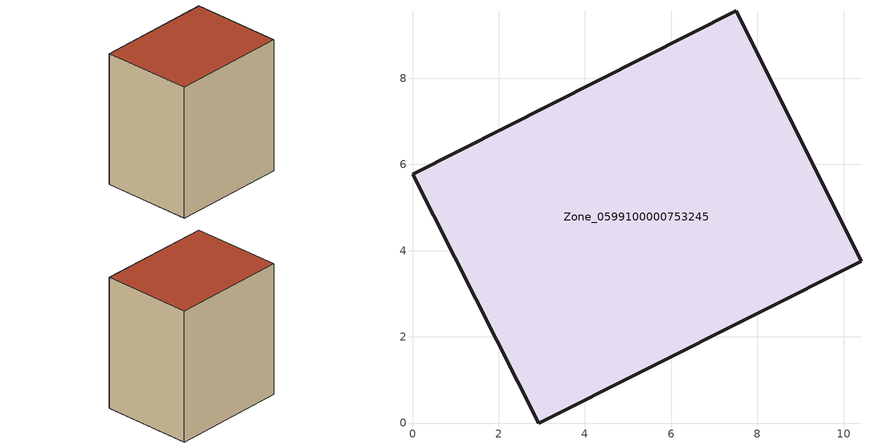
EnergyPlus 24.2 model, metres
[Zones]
Zone_0599100000753245
 floor ground (C_G): 0,5.78 7.51,9.56 10.4,3.75 2.93,0 z2.94
 wall outside (C_F): 7.51,9.56 0,5.78 2.93,0 10.4,3.75 7.51,9.56 z2.94:12.47
 roof outside (C_R): 2.93,0 10.4,3.75 7.51,9.56 0,5.78 z12.47
[BUILDING]
Pand.0599100000753245: North Axis=0; Terrain=City; Loads Convergence Tolerance Value=0.04; Temperature Convergence Tolerance Value=0.4; Solar Distribution=FullExterior; Maximum Number of Warmup Days=25; Minimum Number of Warmup Days=1
[Site:Location]
Rotterdam.The.Hague.AP_ZH_NLD Design_Conditions: Latitude=51.96; Longitude=4.45; Time Zone=1; Elevation=-4.5
[SITE:GROUNDTEMPERATURE:BUILDINGSURFACE]
18, 18, 18, 18, 18, 18, 18, 18, 18, 18, 18, 18
[MATERIAL] Thermal Absorptance=0.9; Solar Absorptance=0.7; Visible Absorptance=0.7
Name | Roughness | Thickness | Conductivity | Density | Specific Heat
G.TI.2006-2014 | MediumSmooth | 0.15 | 0.06 | 540 | 1210
F.TI.2006-2014 | Rough | 0.3 | 0.12 | 1920 | 840
R.TI.2006-2014 | MediumRough | 0.2 | 0.08 | 1500 | 1000
[CONSTRUCTION]
C_G: G.TI.2006-2014
C_F: F.TI.2006-2014
C_R: R.TI.2006-2014
[ZONE]
Zone_0599100000753245: Type=1; Multiplier=1; Ceiling Height=Autocalculate; Volume=Autocalculate; Floor Area=autocalculate; Part of Total Floor Area=Yes
[ZONEINFILTRATION:DESIGNFLOWRATE]
Infil_Zone_0599100000753245: Zone or ZoneList or Space or SpaceList=Zone_0599100000753245; Schedule=AlwaysOn; Design Flow Rate Calculation Method=Flow/Area; Flow Rate per Floor Area=0.0015; Constant Term Coefficient=1; Temperature Term Coefficient=0; Velocity Term Coefficient=0; Velocity Squared Term Coefficient=0
[HVACTEMPLATE:ZONE:IDEALLOADSAIRSYSTEM]
Zone_0599100000753245: Maximum Heating Supply Air Temperature=50; Minimum Cooling Supply Air Temperature=13; Maximum Heating Supply Air Humidity Ratio=0.0156; Minimum Cooling Supply Air Humidity Ratio=0.0077; Heating Limit=NoLimit; Cooling Limit=NoLimit; Dehumidification Control Type=ConstantSensibleHeatRatio; Cooling Sensible Heat Ratio=0.7; Dehumidification Setpoint=60; Humidification Control Type=None; Humidification Setpoint=30; Outdoor Air Method=None; Outdoor Air Flow Rate per Person=0.00944; Outdoor Air Flow Rate per Zone Floor Area=0; Outdoor Air Flow Rate per Zone=0; Demand Controlled Ventilation Type=None; Outdoor Air Economizer Type=NoEconomizer; Heat Recovery Type=None; Sensible Heat Recovery Effectiveness=0.7; Latent Heat Recovery Effectiveness=0.65
[ZONECONTROL:THERMOSTAT]
ThermostatControl_Zone_0599100000753245: Zone or ZoneList=Zone_0599100000753245; Control Type Schedule=DualSetpointControlType; Control 1=Thermostat_Zone_0599100000753245; Temperature Difference Between Cutout And Setpoint=0
[THERMOSTATSETPOINT:DUALSETPOINT]
Thermostat_Zone_0599100000753245: Heating Setpoint Temperature Schedule=HeatingSetpoint_Zone_0599100000753245; Cooling Setpoint Temperature Schedule=CoolingSetpoint_Zone_0599100000753245
[SCHEDULE:COMPACT]
HeatingSetpoint_Zone_0599100000753245: Through: 12/31, For: AllDays, Until: 24:00, 21
CoolingSetpoint_Zone_0599100000753245: Through: 12/31, For: AllDays, Until: 24:00, 24
DualSetpointControlType: Through: 12/31, For: AllDays, Until: 24:00, 4
AlwaysOn: Through: 12/31, For: AllDays, Until: 24:00, 1
